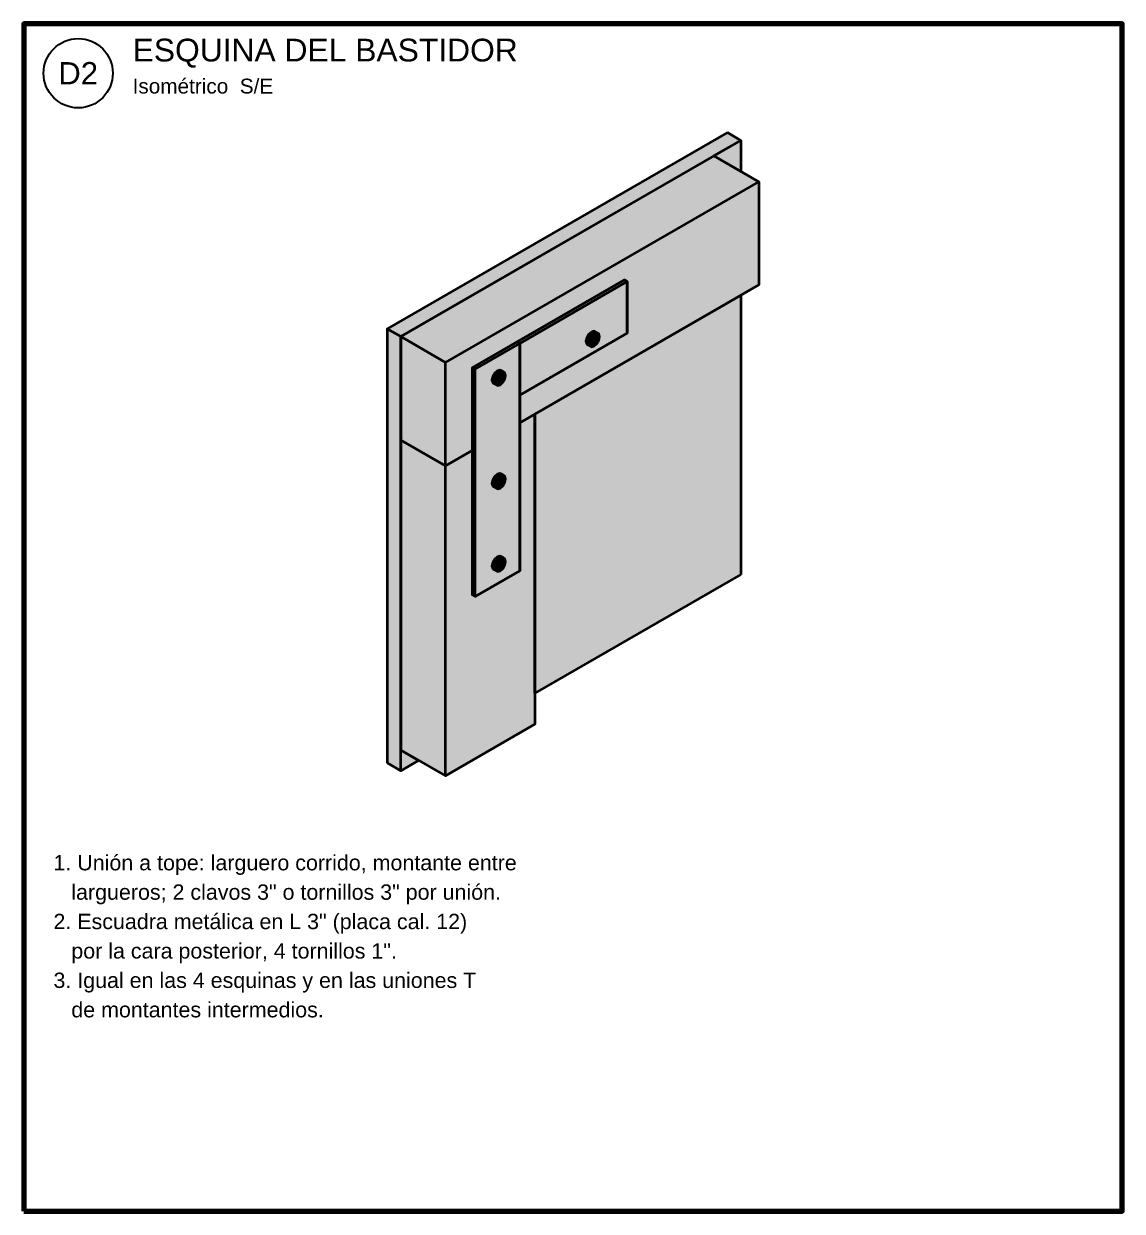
# Model space of a CAD drawing. Header units: centimetres. Extents: x 0 to 1025, y -515 to 400.
# Drawn here: x 238 to 460, y -255 to -15 of the extents above; entities that cross this region are included whole.
import ezdxf
from ezdxf.enums import TextEntityAlignment as Align

# ---------------------------------------------------------------- set-up
doc = ezdxf.new("R2010")
doc.units = ezdxf.units.CM
doc.header["$LTSCALE"] = 10
for name, color, linetype, lineweight in [('A-DETALLES', 7, 'Continuous', 35), ('A-MARCO', 7, 'Continuous', 70), ('A-RELLENO', 8, 'Continuous', 0), ('A-TEXTO', 7, 'Continuous', 25)]:
    doc.layers.add(name, color=color, linetype=linetype, lineweight=lineweight)
doc.styles.add('ARIAL', font='arial.ttf')

msp = doc.modelspace()

# ---------------------------------------------------------------- hatches: boundary and pattern name
at = {"layer": 'A-RELLENO', "true_color": 0xdfdfd8}
h = msp.add_hatch(color=7, dxfattribs=at)
h.dxf.hatch_style = 1
h.paths.add_polyline_path([(380.2, -37), (311.47, -76.68), (314.19, -78.24), (382.91, -38.57)])
at = {"layer": 'A-RELLENO', "true_color": 0x9f9f9a}
h = msp.add_hatch(color=7, dxfattribs=at)
h.dxf.hatch_style = 1
h.paths.add_polyline_path([(382.91, -38.57), (382.91, -44.83), (377.48, -41.7)])
at = {"layer": 'A-RELLENO', "true_color": 0xcba371}
h = msp.add_hatch(color=7, dxfattribs=at)
h.dxf.hatch_style = 1
h.paths.add_polyline_path([(377.48, -41.7), (314.19, -78.24), (323.23, -83.47), (386.53, -46.92)])
at = {"layer": 'A-RELLENO', "true_color": 0x907451}
h = msp.add_hatch(color=7, dxfattribs=at)
h.dxf.hatch_style = 1
h.paths.add_polyline_path([(323.23, -104.35), (323.23, -83.47), (386.53, -46.92), (386.53, -67.8), (338.24, -95.68), (338.24, -90.04), (359.94, -77.51), (359.94, -77.51), (359.94, -77.51), (359.94, -77.51), (359.94, -77.51), (359.94, -77.51), (359.94, -77.51), (359.94, -77.51), (359.94, -77.51), (359.94, -77.51), (359.94, -77.51), (359.94, -77.51), (359.94, -67.07), (359.94, -67.07), (359.94, -67.07), (359.94, -67.07), (359.94, -67.07), (359.94, -67.07), (359.94, -67.07), (359.94, -67.07), (359.94, -67.07), (359.94, -67.07), (359.94, -67.07), (359.94, -67.07), (359.4, -66.76), (359.4, -66.76), (359.4, -66.76), (359.4, -66.76), (359.4, -66.76), (359.4, -66.76), (359.4, -66.76), (359.4, -66.76), (359.4, -66.76), (359.4, -66.76), (359.4, -66.76), (359.4, -66.76), (337.7, -79.29), (328.65, -84.51), (328.65, -84.51), (328.65, -84.51), (328.65, -84.51), (328.65, -84.51), (328.65, -84.51), (328.65, -84.51), (328.65, -84.51), (328.65, -84.51), (328.65, -84.51), (328.65, -84.51), (328.65, -84.51), (328.65, -101.22), (328.65, -101.22), (328.65, -101.22), (328.65, -101.22), (328.65, -101.22), (328.65, -101.22), (328.65, -101.22)])
at = {"layer": 'A-RELLENO', "true_color": 0x636368}
h = msp.add_hatch(color=7, dxfattribs=at)
h.dxf.hatch_style = 1
h.paths.add_polyline_path([(359.4, -66.76), (337.7, -79.29), (338.24, -79.6), (359.94, -67.07)])
at = {"layer": 'A-RELLENO', "true_color": 0x47474a}
h = msp.add_hatch(color=7, dxfattribs=at)
h.dxf.hatch_style = 1
h.paths.add_polyline_path([(338.24, -79.6), (359.94, -67.07), (359.94, -77.51), (338.24, -90.04)])
h.paths.add_polyline_path([(351.77, -79.73), (351.77, -79.73), (351.77, -79.73), (351.77, -79.73), (351.77, -79.73), (351.77, -79.73), (351.77, -79.73), (351.77, -79.73), (351.77, -79.73), (352.31, -80.04), (352.71, -80.27), (352.71, -80.27), (352.71, -80.27), (352.71, -80.27), (352.71, -80.27), (352.71, -80.27), (352.71, -80.27), (352.71, -80.27), (352.71, -80.27), (353.25, -80.12), (353.25, -80.12), (353.25, -80.12), (353.25, -80.12), (353.25, -80.12), (353.25, -80.12), (353.79, -79.64), (353.79, -79.64), (353.79, -79.64), (353.79, -79.64), (354.19, -78.96), (354.19, -78.96), (354.19, -78.96), (354.19, -78.96), (354.34, -78.24), (354.34, -78.24), (354.34, -78.24), (354.34, -78.24), (354.34, -78.24), (354.34, -78.24), (354.19, -77.7), (354.19, -77.7), (354.19, -77.7), (354.19, -77.7), (354.19, -77.7), (354.19, -77.7), (354.19, -77.7), (354.19, -77.7), (354.19, -77.7), (353.79, -77.47), (353.25, -77.16), (353.25, -77.16), (353.25, -77.16), (353.25, -77.16), (353.25, -77.16), (353.25, -77.16), (353.25, -77.16), (353.25, -77.16), (353.25, -77.16), (352.71, -77.31), (352.71, -77.31), (352.71, -77.31), (352.71, -77.31), (352.71, -77.31), (352.71, -77.31), (352.16, -77.79), (352.16, -77.79), (352.16, -77.79), (352.16, -77.79), (351.77, -78.47), (351.77, -78.47), (351.77, -78.47), (351.77, -78.47), (351.62, -79.18), (351.62, -79.18), (351.62, -79.18), (351.62, -79.18), (351.62, -79.18), (351.62, -79.18)], flags=0)
at = {"layer": 'A-RELLENO', "true_color": 0x9f9f9a}
h = msp.add_hatch(color=7, dxfattribs=at)
h.dxf.hatch_style = 1
h.paths.add_polyline_path([(382.91, -126.28), (341.31, -150.29), (341.31, -93.91), (382.91, -69.89)])
at = {"layer": 'A-RELLENO', "true_color": 0x7e7e79}
h = msp.add_hatch(color=7, dxfattribs=at)
h.dxf.hatch_style = 1
h.paths.add_polyline_path([(311.47, -164.39), (314.19, -165.96), (314.19, -78.24), (311.47, -76.68)])
at = {"layer": 'A-RELLENO', "true_color": 0x725c40}
h = msp.add_hatch(color=7, dxfattribs=at)
h.dxf.hatch_style = 1
h.paths.add_polyline_path([(314.19, -99.13), (323.23, -104.35), (323.23, -83.47), (314.19, -78.24)])
at = {"layer": 'A-RELLENO', "true_color": 0x3f3f42}
h = msp.add_hatch(color=7, dxfattribs=at)
h.dxf.hatch_style = 1
h.paths.add_polyline_path([(351.77, -78.47), (351.62, -79.18), (352.16, -79.5), (352.31, -78.79)])
at = {"layer": 'A-RELLENO', "true_color": 0x323235}
h = msp.add_hatch(color=7, dxfattribs=at)
h.dxf.hatch_style = 1
h.paths.add_polyline_path([(351.62, -79.18), (351.77, -79.73), (352.31, -80.04), (352.16, -79.5)])
at = {"layer": 'A-RELLENO', "true_color": 0x4e4e52}
h = msp.add_hatch(color=7, dxfattribs=at)
h.dxf.hatch_style = 1
h.paths.add_polyline_path([(352.16, -77.79), (351.77, -78.47), (352.31, -78.79), (352.71, -78.1)])
at = {"layer": 'A-RELLENO', "true_color": 0x5d5d62}
h = msp.add_hatch(color=7, dxfattribs=at)
h.dxf.hatch_style = 1
h.paths.add_polyline_path([(352.71, -77.31), (352.16, -77.79), (352.71, -78.1), (353.25, -77.62)])
at = {"layer": 'A-RELLENO', "true_color": 0x47474a}
h = msp.add_hatch(color=7, dxfattribs=at)
h.dxf.hatch_style = 1
h.paths.add_polyline_path([(353.25, -80.12), (353.79, -79.64), (354.19, -78.96), (354.34, -78.24), (354.19, -77.7), (353.79, -77.47), (353.25, -77.62), (352.71, -78.1), (352.31, -78.79), (352.16, -79.5), (352.31, -80.04), (352.71, -80.27)])
at = {"layer": 'A-RELLENO', "true_color": 0x67676c}
h = msp.add_hatch(color=7, dxfattribs=at)
h.dxf.hatch_style = 1
h.paths.add_polyline_path([(353.25, -77.16), (352.71, -77.31), (353.25, -77.62), (353.79, -77.47)])
at = {"layer": 'A-RELLENO', "true_color": 0x636368}
h = msp.add_hatch(color=7, dxfattribs=at)
h.dxf.hatch_style = 1
h.paths.add_polyline_path([(337.7, -79.29), (328.65, -84.51), (329.2, -84.82), (338.24, -79.6)])
at = {"layer": 'A-RELLENO', "true_color": 0x47474a}
h = msp.add_hatch(color=7, dxfattribs=at)
h.dxf.hatch_style = 1
h.paths.add_polyline_path([(329.2, -84.82), (338.24, -79.6), (338.24, -125.55), (329.2, -130.77)])
h.paths.add_polyline_path([(332.63, -124.61), (332.63, -124.61), (332.63, -124.61), (332.63, -124.61), (332.63, -124.61), (332.63, -124.61), (332.78, -125.15), (332.78, -125.15), (332.78, -125.15), (332.78, -125.15), (332.78, -125.15), (332.78, -125.15), (332.78, -125.15), (332.78, -125.15), (332.78, -125.15), (333.32, -125.46), (333.72, -125.69), (333.72, -125.69), (333.72, -125.69), (333.72, -125.69), (333.72, -125.69), (333.72, -125.69), (333.72, -125.69), (333.72, -125.69), (333.72, -125.69), (334.26, -125.55), (334.26, -125.55), (334.26, -125.55), (334.26, -125.55), (334.26, -125.55), (334.26, -125.55), (334.8, -125.07), (334.8, -125.07), (334.8, -125.07), (334.8, -125.07), (335.2, -124.38), (335.2, -124.38), (335.2, -124.38), (335.2, -124.38), (335.35, -123.67), (335.35, -123.67), (335.35, -123.67), (335.35, -123.67), (335.35, -123.67), (335.35, -123.67), (335.2, -123.12), (335.2, -123.12), (335.2, -123.12), (335.2, -123.12), (335.2, -123.12), (335.2, -123.12), (335.2, -123.12), (335.2, -123.12), (335.2, -123.12), (334.8, -122.89), (334.26, -122.58), (334.26, -122.58), (334.26, -122.58), (334.26, -122.58), (334.26, -122.58), (334.26, -122.58), (334.26, -122.58), (334.26, -122.58), (334.26, -122.58), (333.72, -122.73), (333.72, -122.73), (333.72, -122.73), (333.72, -122.73), (333.72, -122.73), (333.72, -122.73), (333.18, -123.21), (333.18, -123.21), (333.18, -123.21), (333.18, -123.21), (332.78, -123.9), (332.78, -123.9), (332.78, -123.9), (332.78, -123.9)], flags=0)
h.paths.add_polyline_path([(332.63, -107.9), (332.63, -107.9), (332.63, -107.9), (332.63, -107.9), (332.63, -107.9), (332.63, -107.9), (332.78, -108.44), (332.78, -108.44), (332.78, -108.44), (332.78, -108.44), (332.78, -108.44), (332.78, -108.44), (332.78, -108.44), (332.78, -108.44), (332.78, -108.44), (333.32, -108.76), (333.72, -108.98), (333.72, -108.98), (333.72, -108.98), (333.72, -108.98), (333.72, -108.98), (333.72, -108.98), (333.72, -108.98), (333.72, -108.98), (333.72, -108.98), (334.26, -108.84), (334.26, -108.84), (334.26, -108.84), (334.26, -108.84), (334.26, -108.84), (334.26, -108.84), (334.8, -108.36), (334.8, -108.36), (334.8, -108.36), (334.8, -108.36), (335.2, -107.67), (335.2, -107.67), (335.2, -107.67), (335.2, -107.67), (335.35, -106.96), (335.35, -106.96), (335.35, -106.96), (335.35, -106.96), (335.35, -106.96), (335.35, -106.96), (335.2, -106.42), (335.2, -106.42), (335.2, -106.42), (335.2, -106.42), (335.2, -106.42), (335.2, -106.42), (335.2, -106.42), (335.2, -106.42), (335.2, -106.42), (334.8, -106.19), (334.26, -105.87), (334.26, -105.87), (334.26, -105.87), (334.26, -105.87), (334.26, -105.87), (334.26, -105.87), (334.26, -105.87), (334.26, -105.87), (334.26, -105.87), (333.72, -106.02), (333.72, -106.02), (333.72, -106.02), (333.72, -106.02), (333.72, -106.02), (333.72, -106.02), (333.18, -106.5), (333.18, -106.5), (333.18, -106.5), (333.18, -106.5), (332.78, -107.19), (332.78, -107.19), (332.78, -107.19), (332.78, -107.19)], flags=0)
h.paths.add_polyline_path([(332.63, -87.02), (332.63, -87.02), (332.63, -87.02), (332.63, -87.02), (332.63, -87.02), (332.63, -87.02), (332.78, -87.56), (332.78, -87.56), (332.78, -87.56), (332.78, -87.56), (332.78, -87.56), (332.78, -87.56), (332.78, -87.56), (332.78, -87.56), (332.78, -87.56), (333.32, -87.87), (333.72, -88.1), (333.72, -88.1), (333.72, -88.1), (333.72, -88.1), (333.72, -88.1), (333.72, -88.1), (333.72, -88.1), (333.72, -88.1), (333.72, -88.1), (334.26, -87.96), (334.26, -87.96), (334.26, -87.96), (334.26, -87.96), (334.26, -87.96), (334.26, -87.96), (334.8, -87.47), (334.8, -87.47), (334.8, -87.47), (334.8, -87.47), (335.2, -86.79), (335.2, -86.79), (335.2, -86.79), (335.2, -86.79), (335.35, -86.08), (335.35, -86.08), (335.35, -86.08), (335.35, -86.08), (335.35, -86.08), (335.35, -86.08), (335.2, -85.53), (335.2, -85.53), (335.2, -85.53), (335.2, -85.53), (335.2, -85.53), (335.2, -85.53), (335.2, -85.53), (335.2, -85.53), (335.2, -85.53), (334.8, -85.3), (334.26, -84.99), (334.26, -84.99), (334.26, -84.99), (334.26, -84.99), (334.26, -84.99), (334.26, -84.99), (334.26, -84.99), (334.26, -84.99), (334.26, -84.99), (333.72, -85.14), (333.72, -85.14), (333.72, -85.14), (333.72, -85.14), (333.72, -85.14), (333.72, -85.14), (333.18, -85.62), (333.18, -85.62), (333.18, -85.62), (333.18, -85.62), (332.78, -86.31), (332.78, -86.31), (332.78, -86.31), (332.78, -86.31)], flags=0)
at = {"layer": 'A-RELLENO', "true_color": 0x38383a}
h = msp.add_hatch(color=7, dxfattribs=at)
h.dxf.hatch_style = 1
h.paths.add_polyline_path([(328.65, -130.45), (329.2, -130.77), (329.2, -84.82), (328.65, -84.51)])
at = {"layer": 'A-RELLENO', "true_color": 0x3f3f42}
h = msp.add_hatch(color=7, dxfattribs=at)
h.dxf.hatch_style = 1
h.paths.add_polyline_path([(332.78, -86.31), (332.63, -87.02), (333.18, -87.33), (333.32, -86.62)])
at = {"layer": 'A-RELLENO', "true_color": 0x4e4e52}
h = msp.add_hatch(color=7, dxfattribs=at)
h.dxf.hatch_style = 1
h.paths.add_polyline_path([(333.18, -85.62), (332.78, -86.31), (333.32, -86.62), (333.72, -85.93)])
at = {"layer": 'A-RELLENO', "true_color": 0x5d5d62}
h = msp.add_hatch(color=7, dxfattribs=at)
h.dxf.hatch_style = 1
h.paths.add_polyline_path([(333.72, -85.14), (333.18, -85.62), (333.72, -85.93), (334.26, -85.45)])
at = {"layer": 'A-RELLENO', "true_color": 0x47474a}
h = msp.add_hatch(color=7, dxfattribs=at)
h.dxf.hatch_style = 1
h.paths.add_polyline_path([(334.26, -87.96), (334.8, -87.47), (335.2, -86.79), (335.35, -86.08), (335.2, -85.53), (334.8, -85.3), (334.26, -85.45), (333.72, -85.93), (333.32, -86.62), (333.18, -87.33), (333.32, -87.87), (333.72, -88.1)])
at = {"layer": 'A-RELLENO', "true_color": 0x67676c}
h = msp.add_hatch(color=7, dxfattribs=at)
h.dxf.hatch_style = 1
h.paths.add_polyline_path([(334.26, -84.99), (333.72, -85.14), (334.26, -85.45), (334.8, -85.3)])
at = {"layer": 'A-RELLENO', "true_color": 0x323235}
h = msp.add_hatch(color=7, dxfattribs=at)
h.dxf.hatch_style = 1
h.paths.add_polyline_path([(332.63, -87.02), (332.78, -87.56), (333.32, -87.87), (333.18, -87.33)])
at = {"layer": 'A-RELLENO', "true_color": 0x907451}
h = msp.add_hatch(color=7, dxfattribs=at)
h.dxf.hatch_style = 1
h.paths.add_polyline_path([(341.31, -93.91), (341.31, -156.56), (323.23, -167), (323.23, -104.35), (328.65, -101.22), (328.65, -130.45), (328.65, -130.45), (328.65, -130.45), (328.65, -130.45), (328.65, -130.45), (328.65, -130.45), (328.65, -130.45), (328.65, -130.45), (328.65, -130.45), (328.65, -130.45), (328.65, -130.45), (328.65, -130.45), (329.2, -130.77), (329.2, -130.77), (329.2, -130.77), (329.2, -130.77), (329.2, -130.77), (329.2, -130.77), (329.2, -130.77), (329.2, -130.77), (329.2, -130.77), (329.2, -130.77), (329.2, -130.77), (329.2, -130.77), (338.24, -125.55), (338.24, -125.55), (338.24, -125.55), (338.24, -125.55), (338.24, -125.55), (338.24, -125.55), (338.24, -125.55), (338.24, -125.55), (338.24, -125.55), (338.24, -125.55), (338.24, -125.55), (338.24, -125.55), (338.24, -95.68), (338.24, -95.68), (338.24, -95.68), (338.24, -95.68), (338.24, -95.68), (338.24, -95.68), (338.24, -95.68)])
at = {"layer": 'A-RELLENO', "true_color": 0x725c40}
h = msp.add_hatch(color=7, dxfattribs=at)
h.dxf.hatch_style = 1
h.paths.add_polyline_path([(314.19, -161.78), (323.23, -167), (323.23, -104.35), (314.19, -99.13)])
at = {"layer": 'A-RELLENO', "true_color": 0x3f3f42}
h = msp.add_hatch(color=7, dxfattribs=at)
h.dxf.hatch_style = 1
h.paths.add_polyline_path([(332.78, -107.19), (332.63, -107.9), (333.18, -108.21), (333.32, -107.5)])
at = {"layer": 'A-RELLENO', "true_color": 0x323235}
h = msp.add_hatch(color=7, dxfattribs=at)
h.dxf.hatch_style = 1
h.paths.add_polyline_path([(332.63, -107.9), (332.78, -108.44), (333.32, -108.76), (333.18, -108.21)])
at = {"layer": 'A-RELLENO', "true_color": 0x4e4e52}
h = msp.add_hatch(color=7, dxfattribs=at)
h.dxf.hatch_style = 1
h.paths.add_polyline_path([(333.18, -106.5), (332.78, -107.19), (333.32, -107.5), (333.72, -106.81)])
at = {"layer": 'A-RELLENO', "true_color": 0x5d5d62}
h = msp.add_hatch(color=7, dxfattribs=at)
h.dxf.hatch_style = 1
h.paths.add_polyline_path([(333.72, -106.02), (333.18, -106.5), (333.72, -106.81), (334.26, -106.33)])
at = {"layer": 'A-RELLENO', "true_color": 0x47474a}
h = msp.add_hatch(color=7, dxfattribs=at)
h.dxf.hatch_style = 1
h.paths.add_polyline_path([(334.26, -108.84), (334.8, -108.36), (335.2, -107.67), (335.35, -106.96), (335.2, -106.42), (334.8, -106.19), (334.26, -106.33), (333.72, -106.81), (333.32, -107.5), (333.18, -108.21), (333.32, -108.76), (333.72, -108.98)])
at = {"layer": 'A-RELLENO', "true_color": 0x67676c}
h = msp.add_hatch(color=7, dxfattribs=at)
h.dxf.hatch_style = 1
h.paths.add_polyline_path([(334.26, -105.87), (333.72, -106.02), (334.26, -106.33), (334.8, -106.19)])
at = {"layer": 'A-RELLENO', "true_color": 0x3f3f42}
h = msp.add_hatch(color=7, dxfattribs=at)
h.dxf.hatch_style = 1
h.paths.add_polyline_path([(332.78, -123.9), (332.63, -124.61), (333.18, -124.92), (333.32, -124.21)])
at = {"layer": 'A-RELLENO', "true_color": 0x323235}
h = msp.add_hatch(color=7, dxfattribs=at)
h.dxf.hatch_style = 1
h.paths.add_polyline_path([(332.63, -124.61), (332.78, -125.15), (333.32, -125.46), (333.18, -124.92)])
at = {"layer": 'A-RELLENO', "true_color": 0x4e4e52}
h = msp.add_hatch(color=7, dxfattribs=at)
h.dxf.hatch_style = 1
h.paths.add_polyline_path([(333.18, -123.21), (332.78, -123.9), (333.32, -124.21), (333.72, -123.52)])
at = {"layer": 'A-RELLENO', "true_color": 0x5d5d62}
h = msp.add_hatch(color=7, dxfattribs=at)
h.dxf.hatch_style = 1
h.paths.add_polyline_path([(333.72, -122.73), (333.18, -123.21), (333.72, -123.52), (334.26, -123.04)])
at = {"layer": 'A-RELLENO', "true_color": 0x47474a}
h = msp.add_hatch(color=7, dxfattribs=at)
h.dxf.hatch_style = 1
h.paths.add_polyline_path([(334.26, -125.55), (334.8, -125.07), (335.2, -124.38), (335.35, -123.67), (335.2, -123.12), (334.8, -122.89), (334.26, -123.04), (333.72, -123.52), (333.32, -124.21), (333.18, -124.92), (333.32, -125.46), (333.72, -125.69)])
at = {"layer": 'A-RELLENO', "true_color": 0x67676c}
h = msp.add_hatch(color=7, dxfattribs=at)
h.dxf.hatch_style = 1
h.paths.add_polyline_path([(334.26, -122.58), (333.72, -122.73), (334.26, -123.04), (334.8, -122.89)])
at = {"layer": 'A-RELLENO', "true_color": 0x9f9f9a}
h = msp.add_hatch(color=7, dxfattribs=at)
h.dxf.hatch_style = 1
h.paths.add_polyline_path([(314.19, -165.96), (314.19, -161.78), (317.8, -163.87)])

# ---------------------------------------------------------------- linework, layer by layer
at = {"layer": 'A-DETALLES'}
for points in [[(380.2, -37), (311.47, -76.68), (314.19, -78.24), (382.91, -38.57), (380.2, -37)], [(382.91, -38.57), (382.91, -44.83), (377.48, -41.7), (382.91, -38.57)], [(377.48, -41.7), (314.19, -78.24), (323.23, -83.47), (386.53, -46.92), (377.48, -41.7)], [(323.23, -104.35), (323.23, -83.47), (386.53, -46.92), (386.53, -67.8), (338.24, -95.68), (338.24, -90.04), (359.94, -77.51), (359.94, -77.51), (359.94, -77.51), (359.94, -77.51), (359.94, -77.51), (359.94, -77.51), (359.94, -77.51), (359.94, -77.51), (359.94, -77.51), (359.94, -77.51), (359.94, -77.51), (359.94, -77.51), (359.94, -67.07), (359.94, -67.07), (359.94, -67.07), (359.94, -67.07), (359.94, -67.07), (359.94, -67.07), (359.94, -67.07), (359.94, -67.07), (359.94, -67.07), (359.94, -67.07), (359.94, -67.07), (359.94, -67.07), (359.4, -66.76), (359.4, -66.76), (359.4, -66.76), (359.4, -66.76), (359.4, -66.76), (359.4, -66.76), (359.4, -66.76), (359.4, -66.76), (359.4, -66.76), (359.4, -66.76), (359.4, -66.76), (359.4, -66.76), (337.7, -79.29), (328.65, -84.51), (328.65, -84.51), (328.65, -84.51), (328.65, -84.51), (328.65, -84.51), (328.65, -84.51), (328.65, -84.51), (328.65, -84.51), (328.65, -84.51), (328.65, -84.51), (328.65, -84.51), (328.65, -84.51), (328.65, -101.22), (328.65, -101.22), (328.65, -101.22), (328.65, -101.22), (328.65, -101.22), (328.65, -101.22), (328.65, -101.22), (323.23, -104.35)], [(359.4, -66.76), (337.7, -79.29), (338.24, -79.6), (359.94, -67.07), (359.4, -66.76)], [(338.24, -79.6), (359.94, -67.07), (359.94, -77.51), (338.24, -90.04), (338.24, -79.6)], [(382.91, -126.28), (341.31, -150.29), (341.31, -93.91), (382.91, -69.89), (382.91, -126.28)], [(311.47, -164.39), (314.19, -165.96), (314.19, -78.24), (311.47, -76.68), (311.47, -164.39)], [(314.19, -99.13), (323.23, -104.35), (323.23, -83.47), (314.19, -78.24), (314.19, -99.13)], [(351.77, -79.73), (351.77, -79.73), (351.77, -79.73), (351.77, -79.73), (351.77, -79.73), (351.77, -79.73), (351.77, -79.73), (351.77, -79.73), (351.77, -79.73), (352.31, -80.04), (352.71, -80.27), (352.71, -80.27), (352.71, -80.27), (352.71, -80.27), (352.71, -80.27), (352.71, -80.27), (352.71, -80.27), (352.71, -80.27), (352.71, -80.27), (353.25, -80.12), (353.25, -80.12), (353.25, -80.12), (353.25, -80.12), (353.25, -80.12), (353.25, -80.12), (353.79, -79.64), (353.79, -79.64), (353.79, -79.64), (353.79, -79.64), (354.19, -78.96), (354.19, -78.96), (354.19, -78.96), (354.19, -78.96), (354.34, -78.24), (354.34, -78.24), (354.34, -78.24), (354.34, -78.24), (354.34, -78.24), (354.34, -78.24), (354.19, -77.7), (354.19, -77.7), (354.19, -77.7), (354.19, -77.7), (354.19, -77.7), (354.19, -77.7), (354.19, -77.7), (354.19, -77.7), (354.19, -77.7), (353.79, -77.47), (353.25, -77.16), (353.25, -77.16), (353.25, -77.16), (353.25, -77.16), (353.25, -77.16), (353.25, -77.16), (353.25, -77.16), (353.25, -77.16), (353.25, -77.16), (352.71, -77.31), (352.71, -77.31), (352.71, -77.31), (352.71, -77.31), (352.71, -77.31), (352.71, -77.31), (352.16, -77.79), (352.16, -77.79), (352.16, -77.79), (352.16, -77.79), (351.77, -78.47), (351.77, -78.47), (351.77, -78.47), (351.77, -78.47), (351.62, -79.18), (351.62, -79.18), (351.62, -79.18), (351.62, -79.18), (351.62, -79.18), (351.62, -79.18), (351.77, -79.73)], [(351.77, -78.47), (351.62, -79.18), (352.16, -79.5), (352.31, -78.79), (351.77, -78.47)], [(351.62, -79.18), (351.77, -79.73), (352.31, -80.04), (352.16, -79.5), (351.62, -79.18)], [(352.16, -77.79), (351.77, -78.47), (352.31, -78.79), (352.71, -78.1), (352.16, -77.79)], [(352.71, -77.31), (352.16, -77.79), (352.71, -78.1), (353.25, -77.62), (352.71, -77.31)], [(353.25, -80.12), (353.79, -79.64), (354.19, -78.96), (354.34, -78.24), (354.19, -77.7), (353.79, -77.47), (353.25, -77.62), (352.71, -78.1), (352.31, -78.79), (352.16, -79.5), (352.31, -80.04), (352.71, -80.27), (353.25, -80.12)], [(353.25, -77.16), (352.71, -77.31), (353.25, -77.62), (353.79, -77.47), (353.25, -77.16)], [(337.7, -79.29), (328.65, -84.51), (329.2, -84.82), (338.24, -79.6), (337.7, -79.29)], [(329.2, -84.82), (338.24, -79.6), (338.24, -125.55), (329.2, -130.77), (329.2, -84.82)], [(328.65, -130.45), (329.2, -130.77), (329.2, -84.82), (328.65, -84.51), (328.65, -130.45)], [(332.63, -87.02), (332.63, -87.02), (332.63, -87.02), (332.63, -87.02), (332.63, -87.02), (332.63, -87.02), (332.78, -87.56), (332.78, -87.56), (332.78, -87.56), (332.78, -87.56), (332.78, -87.56), (332.78, -87.56), (332.78, -87.56), (332.78, -87.56), (332.78, -87.56), (333.32, -87.87), (333.72, -88.1), (333.72, -88.1), (333.72, -88.1), (333.72, -88.1), (333.72, -88.1), (333.72, -88.1), (333.72, -88.1), (333.72, -88.1), (333.72, -88.1), (334.26, -87.96), (334.26, -87.96), (334.26, -87.96), (334.26, -87.96), (334.26, -87.96), (334.26, -87.96), (334.8, -87.47), (334.8, -87.47), (334.8, -87.47), (334.8, -87.47), (335.2, -86.79), (335.2, -86.79), (335.2, -86.79), (335.2, -86.79), (335.35, -86.08), (335.35, -86.08), (335.35, -86.08), (335.35, -86.08), (335.35, -86.08), (335.35, -86.08), (335.2, -85.53), (335.2, -85.53), (335.2, -85.53), (335.2, -85.53), (335.2, -85.53), (335.2, -85.53), (335.2, -85.53), (335.2, -85.53), (335.2, -85.53), (334.8, -85.3), (334.26, -84.99), (334.26, -84.99), (334.26, -84.99), (334.26, -84.99), (334.26, -84.99), (334.26, -84.99), (334.26, -84.99), (334.26, -84.99), (334.26, -84.99), (333.72, -85.14), (333.72, -85.14), (333.72, -85.14), (333.72, -85.14), (333.72, -85.14), (333.72, -85.14), (333.18, -85.62), (333.18, -85.62), (333.18, -85.62), (333.18, -85.62), (332.78, -86.31), (332.78, -86.31), (332.78, -86.31), (332.78, -86.31), (332.63, -87.02)], [(332.78, -86.31), (332.63, -87.02), (333.18, -87.33), (333.32, -86.62), (332.78, -86.31)], [(333.18, -85.62), (332.78, -86.31), (333.32, -86.62), (333.72, -85.93), (333.18, -85.62)], [(333.72, -85.14), (333.18, -85.62), (333.72, -85.93), (334.26, -85.45), (333.72, -85.14)], [(334.26, -87.96), (334.8, -87.47), (335.2, -86.79), (335.35, -86.08), (335.2, -85.53), (334.8, -85.3), (334.26, -85.45), (333.72, -85.93), (333.32, -86.62), (333.18, -87.33), (333.32, -87.87), (333.72, -88.1), (334.26, -87.96)], [(334.26, -84.99), (333.72, -85.14), (334.26, -85.45), (334.8, -85.3), (334.26, -84.99)], [(332.63, -87.02), (332.78, -87.56), (333.32, -87.87), (333.18, -87.33), (332.63, -87.02)], [(341.31, -93.91), (341.31, -156.56), (323.23, -167), (323.23, -104.35), (328.65, -101.22), (328.65, -130.45), (328.65, -130.45), (328.65, -130.45), (328.65, -130.45), (328.65, -130.45), (328.65, -130.45), (328.65, -130.45), (328.65, -130.45), (328.65, -130.45), (328.65, -130.45), (328.65, -130.45), (328.65, -130.45), (329.2, -130.77), (329.2, -130.77), (329.2, -130.77), (329.2, -130.77), (329.2, -130.77), (329.2, -130.77), (329.2, -130.77), (329.2, -130.77), (329.2, -130.77), (329.2, -130.77), (329.2, -130.77), (329.2, -130.77), (338.24, -125.55), (338.24, -125.55), (338.24, -125.55), (338.24, -125.55), (338.24, -125.55), (338.24, -125.55), (338.24, -125.55), (338.24, -125.55), (338.24, -125.55), (338.24, -125.55), (338.24, -125.55), (338.24, -125.55), (338.24, -95.68), (338.24, -95.68), (338.24, -95.68), (338.24, -95.68), (338.24, -95.68), (338.24, -95.68), (338.24, -95.68), (341.31, -93.91)], [(314.19, -161.78), (323.23, -167), (323.23, -104.35), (314.19, -99.13), (314.19, -161.78)], [(332.63, -107.9), (332.63, -107.9), (332.63, -107.9), (332.63, -107.9), (332.63, -107.9), (332.63, -107.9), (332.78, -108.44), (332.78, -108.44), (332.78, -108.44), (332.78, -108.44), (332.78, -108.44), (332.78, -108.44), (332.78, -108.44), (332.78, -108.44), (332.78, -108.44), (333.32, -108.76), (333.72, -108.98), (333.72, -108.98), (333.72, -108.98), (333.72, -108.98), (333.72, -108.98), (333.72, -108.98), (333.72, -108.98), (333.72, -108.98), (333.72, -108.98), (334.26, -108.84), (334.26, -108.84), (334.26, -108.84), (334.26, -108.84), (334.26, -108.84), (334.26, -108.84), (334.8, -108.36), (334.8, -108.36), (334.8, -108.36), (334.8, -108.36), (335.2, -107.67), (335.2, -107.67), (335.2, -107.67), (335.2, -107.67), (335.35, -106.96), (335.35, -106.96), (335.35, -106.96), (335.35, -106.96), (335.35, -106.96), (335.35, -106.96), (335.2, -106.42), (335.2, -106.42), (335.2, -106.42), (335.2, -106.42), (335.2, -106.42), (335.2, -106.42), (335.2, -106.42), (335.2, -106.42), (335.2, -106.42), (334.8, -106.19), (334.26, -105.87), (334.26, -105.87), (334.26, -105.87), (334.26, -105.87), (334.26, -105.87), (334.26, -105.87), (334.26, -105.87), (334.26, -105.87), (334.26, -105.87), (333.72, -106.02), (333.72, -106.02), (333.72, -106.02), (333.72, -106.02), (333.72, -106.02), (333.72, -106.02), (333.18, -106.5), (333.18, -106.5), (333.18, -106.5), (333.18, -106.5), (332.78, -107.19), (332.78, -107.19), (332.78, -107.19), (332.78, -107.19), (332.63, -107.9)], [(332.78, -107.19), (332.63, -107.9), (333.18, -108.21), (333.32, -107.5), (332.78, -107.19)], [(332.63, -107.9), (332.78, -108.44), (333.32, -108.76), (333.18, -108.21), (332.63, -107.9)], [(333.18, -106.5), (332.78, -107.19), (333.32, -107.5), (333.72, -106.81), (333.18, -106.5)], [(333.72, -106.02), (333.18, -106.5), (333.72, -106.81), (334.26, -106.33), (333.72, -106.02)], [(334.26, -108.84), (334.8, -108.36), (335.2, -107.67), (335.35, -106.96), (335.2, -106.42), (334.8, -106.19), (334.26, -106.33), (333.72, -106.81), (333.32, -107.5), (333.18, -108.21), (333.32, -108.76), (333.72, -108.98), (334.26, -108.84)], [(334.26, -105.87), (333.72, -106.02), (334.26, -106.33), (334.8, -106.19), (334.26, -105.87)], [(332.63, -124.61), (332.63, -124.61), (332.63, -124.61), (332.63, -124.61), (332.63, -124.61), (332.63, -124.61), (332.78, -125.15), (332.78, -125.15), (332.78, -125.15), (332.78, -125.15), (332.78, -125.15), (332.78, -125.15), (332.78, -125.15), (332.78, -125.15), (332.78, -125.15), (333.32, -125.46), (333.72, -125.69), (333.72, -125.69), (333.72, -125.69), (333.72, -125.69), (333.72, -125.69), (333.72, -125.69), (333.72, -125.69), (333.72, -125.69), (333.72, -125.69), (334.26, -125.55), (334.26, -125.55), (334.26, -125.55), (334.26, -125.55), (334.26, -125.55), (334.26, -125.55), (334.8, -125.07), (334.8, -125.07), (334.8, -125.07), (334.8, -125.07), (335.2, -124.38), (335.2, -124.38), (335.2, -124.38), (335.2, -124.38), (335.35, -123.67), (335.35, -123.67), (335.35, -123.67), (335.35, -123.67), (335.35, -123.67), (335.35, -123.67), (335.2, -123.12), (335.2, -123.12), (335.2, -123.12), (335.2, -123.12), (335.2, -123.12), (335.2, -123.12), (335.2, -123.12), (335.2, -123.12), (335.2, -123.12), (334.8, -122.89), (334.26, -122.58), (334.26, -122.58), (334.26, -122.58), (334.26, -122.58), (334.26, -122.58), (334.26, -122.58), (334.26, -122.58), (334.26, -122.58), (334.26, -122.58), (333.72, -122.73), (333.72, -122.73), (333.72, -122.73), (333.72, -122.73), (333.72, -122.73), (333.72, -122.73), (333.18, -123.21), (333.18, -123.21), (333.18, -123.21), (333.18, -123.21), (332.78, -123.9), (332.78, -123.9), (332.78, -123.9), (332.78, -123.9), (332.63, -124.61)], [(332.78, -123.9), (332.63, -124.61), (333.18, -124.92), (333.32, -124.21), (332.78, -123.9)], [(332.63, -124.61), (332.78, -125.15), (333.32, -125.46), (333.18, -124.92), (332.63, -124.61)], [(333.18, -123.21), (332.78, -123.9), (333.32, -124.21), (333.72, -123.52), (333.18, -123.21)], [(333.72, -122.73), (333.18, -123.21), (333.72, -123.52), (334.26, -123.04), (333.72, -122.73)], [(334.26, -125.55), (334.8, -125.07), (335.2, -124.38), (335.35, -123.67), (335.2, -123.12), (334.8, -122.89), (334.26, -123.04), (333.72, -123.52), (333.32, -124.21), (333.18, -124.92), (333.32, -125.46), (333.72, -125.69), (334.26, -125.55)], [(334.26, -122.58), (333.72, -122.73), (334.26, -123.04), (334.8, -122.89), (334.26, -122.58)], [(314.19, -165.96), (314.19, -161.78), (317.8, -163.87), (314.19, -165.96)]]:
    msp.add_lwpolyline(points, close=True, dxfattribs=at)
at = {"layer": 'A-MARCO'}
msp.add_lwpolyline([(238, -255), (460, -255), (460, -15), (238, -15)], close=True, dxfattribs=at)
at = {"layer": 'A-TEXTO'}
msp.add_circle((249, -25), 7, dxfattribs=at)

# ---------------------------------------------------------------- texts
at = {"layer": 'A-TEXTO', "style": 'ARIAL'}
for s, height, p in [('ESQUINA DEL BASTIDOR', 4.6, (260, -24)), ('Isométrico  S/E', 3, (260, -30))]:
    msp.add_text(s, height=height, dxfattribs=at).set_placement(p, align=Align.BOTTOM_LEFT)
msp.add_text('D2', height=4.5, dxfattribs=at).set_placement((249, -25), align=Align.MIDDLE_CENTER)
at = {"layer": 'A-TEXTO', "insert": (244, -183), "char_height": 3.1, "width": 214, "attachment_point": 1, "line_spacing_factor": 1.15, "style": 'ARIAL'}
msp.add_mtext('1. Unión a tope: larguero corrido, montante entre\\P   largueros; 2 clavos 3" o tornillos 3" por unión.\\P2. Escuadra metálica en L 3" (placa cal. 12)\\P   por la cara posterior, 4 tornillos 1".\\P3. Igual en las 4 esquinas y en las uniones T\\P   de montantes intermedios.', dxfattribs=at)

doc.saveas('drawing.dxf')
